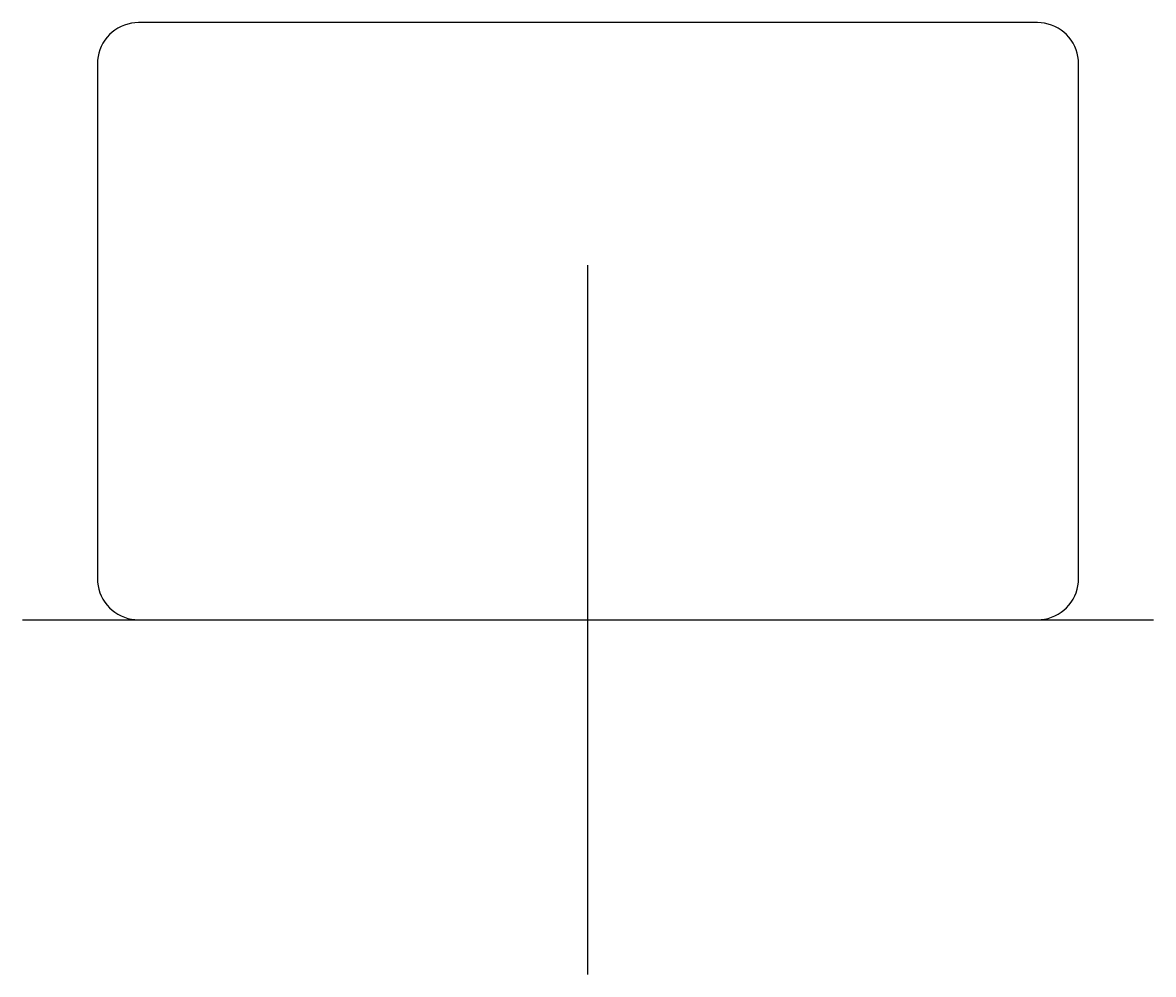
# Model space of a CAD drawing. Header units: metres. Extents: x -40 to 565, y -190 to 319.
import ezdxf

# ---------------------------------------------------------------- set-up
doc = ezdxf.new("R2010")
doc.units = ezdxf.units.M

msp = doc.modelspace()

# ---------------------------------------------------------------- linework, layer by layer
at = {"layer": 'CUT'}
for p, q in [((9.3813, 315.4213), (7.8587, 314.253)), ((11, 316.4526), (9.3813, 315.4213)), ((12.7024, 317.3388), (11, 316.4526)), ((14.4756, 318.0732), (12.7024, 317.3388)), ((16.306, 318.6504), (14.4756, 318.0732)), ((18.1797, 319.0658), (16.306, 318.6504)), ((20.0826, 319.3163), (18.1797, 319.0658)), ((22, 319.4), (20.0826, 319.3163)), ((502.7, 319.4), (22, 319.4)), ((504.6174, 319.3163), (502.7, 319.4)), ((506.5203, 319.0658), (504.6174, 319.3163)), ((508.394, 318.6504), (506.5203, 319.0658)), ((510.2244, 318.0732), (508.394, 318.6504)), ((511.9976, 317.3388), (510.2244, 318.0732)), ((513.7, 316.4526), (511.9976, 317.3388)), ((515.3187, 315.4213), (513.7, 316.4526)), ((516.8413, 314.253), (515.3187, 315.4213)), ((2.9474, 308.4), (2.0612, 306.6976)), ((3.9787, 310.0187), (2.9474, 308.4)), ((5.147, 311.5413), (3.9787, 310.0187)), ((6.4437, 312.9563), (5.147, 311.5413)), ((7.8587, 314.253), (6.4437, 312.9563)), ((518.2563, 312.9563), (516.8413, 314.253)), ((519.553, 311.5413), (518.2563, 312.9563)), ((520.7213, 310.0187), (519.553, 311.5413)), ((521.7526, 308.4), (520.7213, 310.0187)), ((522.6388, 306.6976), (521.7526, 308.4)), ((0.7496, 303.094), (0.3342, 301.2203)), ((1.3268, 304.9244), (0.7496, 303.094)), ((2.0612, 306.6976), (1.3268, 304.9244)), ((523.3732, 304.9244), (522.6388, 306.6976)), ((523.9504, 303.094), (523.3732, 304.9244)), ((524.3658, 301.2203), (523.9504, 303.094)), ((0.0837, 299.3174), (0, 297.4)), ((0, 297.4), (0, 22)), ((0.3342, 301.2203), (0.0837, 299.3174)), ((524.6163, 299.3174), (524.3658, 301.2203)), ((524.7, 297.4), (524.6163, 299.3174)), ((524.7, 22), (524.7, 297.4)), ((0, 22), (0.0837, 20.0826)), ((0.0837, 20.0826), (0.3342, 18.1797)), ((0.3342, 18.1797), (0.7496, 16.306)), ((523.9504, 16.306), (524.3658, 18.1797)), ((524.3658, 18.1797), (524.6163, 20.0826)), ((524.6163, 20.0826), (524.7, 22)), ((0.7496, 16.306), (1.3268, 14.4756)), ((1.3268, 14.4756), (2.0612, 12.7024)), ((2.0612, 12.7024), (2.9474, 11)), ((521.7526, 11), (522.6388, 12.7024)), ((522.6388, 12.7024), (523.3732, 14.4756)), ((523.3732, 14.4756), (523.9504, 16.306)), ((2.9474, 11), (3.9787, 9.3813)), ((3.9787, 9.3813), (5.147, 7.8587)), ((5.147, 7.8587), (6.4437, 6.4437)), ((6.4437, 6.4437), (7.8587, 5.147)), ((516.8413, 5.147), (518.2563, 6.4437)), ((518.2563, 6.4437), (519.553, 7.8587)), ((519.553, 7.8587), (520.7213, 9.3813)), ((520.7213, 9.3813), (521.7526, 11)), ((7.8587, 5.147), (9.3813, 3.9787)), ((9.3813, 3.9787), (11, 2.9474)), ((11, 2.9474), (12.7024, 2.0612)), ((12.7024, 2.0612), (14.4756, 1.3268)), ((14.4756, 1.3268), (16.306, 0.7496)), ((16.306, 0.7496), (18.1797, 0.3342)), ((18.1797, 0.3342), (20.0826, 0.0837)), ((20.0826, 0.0837), (22, 0)), ((22, 0), (502.7, 0)), ((502.7, 0), (504.6174, 0.0837)), ((504.6174, 0.0837), (506.5203, 0.3342)), ((506.5203, 0.3342), (508.394, 0.7496)), ((508.394, 0.7496), (510.2244, 1.3268)), ((510.2244, 1.3268), (511.9976, 2.0612)), ((511.9976, 2.0612), (513.7, 2.9474)), ((513.7, 2.9474), (515.3187, 3.9787)), ((515.3187, 3.9787), (516.8413, 5.147))]:
    msp.add_line(p, q, dxfattribs=at)
at = {"layer": 'REG'}
for p, q in [((262.35, -189.7), (262.35, 189.7)), ((-40, 0), (564.7, 0))]:
    msp.add_line(p, q, dxfattribs=at)

doc.saveas('drawing.dxf')
